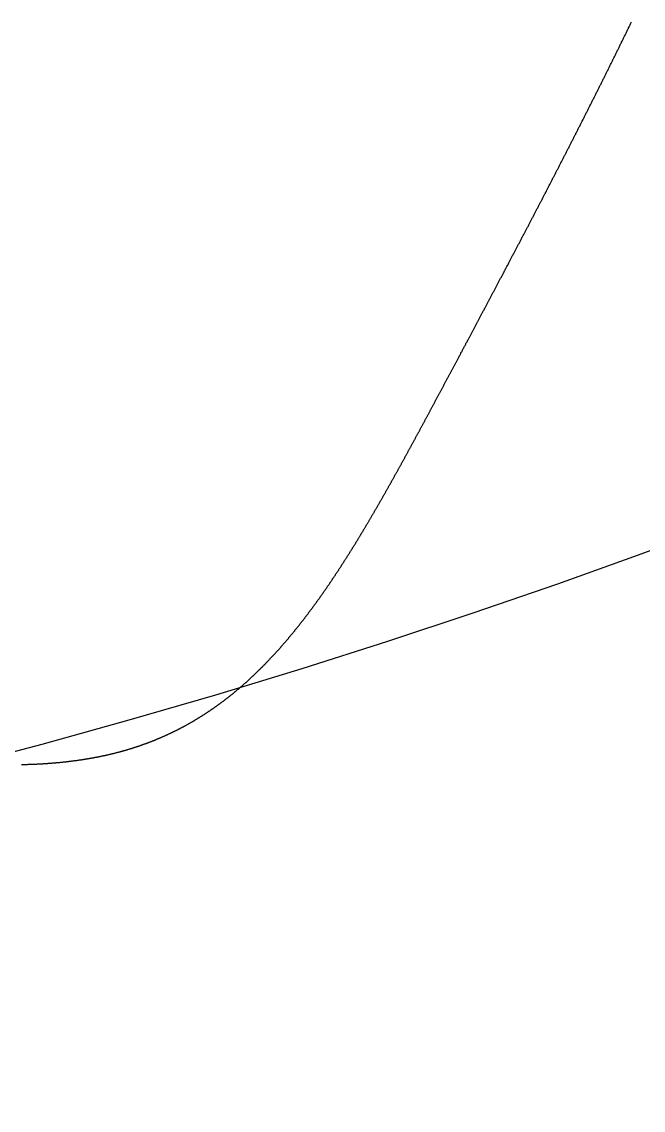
# Model space of a CAD drawing. Header units: millimetres. Extents: x 88 to 97873, y 32 to 55088.
# Drawn here: x 48747.938 to 48748.907, y 4950.664 to 4952.361 of the extents above; entities that cross this region are included whole.
import ezdxf

# ---------------------------------------------------------------- set-up
doc = ezdxf.new("R2010")
doc.units = ezdxf.units.MM
doc.header["$LTSCALE"] = 0.3

msp = doc.modelspace()

# ---------------------------------------------------------------- linework, layer by layer
msp.add_lwpolyline([(48747.9378, 4951.2032), (48747.9387, 4951.2032), (48747.9396, 4951.2032), (48747.9404, 4951.2032), (48747.9413, 4951.2033), (48747.9422, 4951.2033), (48747.943, 4951.2033), (48747.9439, 4951.2033), (48747.9448, 4951.2033), (48747.9456, 4951.2034), (48747.9465, 4951.2034), (48747.9473, 4951.2034), (48747.9482, 4951.2035), (48747.9491, 4951.2035), (48747.9499, 4951.2035), (48747.9508, 4951.2035), (48747.9516, 4951.2036), (48747.9525, 4951.2036), (48747.9533, 4951.2036), (48747.9542, 4951.2037), (48747.9551, 4951.2037), (48747.9559, 4951.2037), (48747.9568, 4951.2038), (48747.9576, 4951.2038), (48747.9585, 4951.2039), (48747.9593, 4951.2039), (48747.9602, 4951.2039), (48747.961, 4951.204), (48747.9619, 4951.204), (48747.9627, 4951.2041), (48747.9636, 4951.2041), (48747.9644, 4951.2041), (48747.9652, 4951.2042), (48747.9661, 4951.2042), (48747.9669, 4951.2043), (48747.9678, 4951.2043), (48747.9686, 4951.2044), (48747.9695, 4951.2044), (48747.9703, 4951.2045), (48747.9711, 4951.2045), (48747.972, 4951.2046), (48747.9728, 4951.2046), (48747.9737, 4951.2047), (48747.9745, 4951.2047), (48747.9753, 4951.2048), (48747.9762, 4951.2048), (48747.977, 4951.2049), (48747.9778, 4951.205), (48747.9787, 4951.205), (48747.9795, 4951.2051), (48747.9803, 4951.2051), (48747.9812, 4951.2052), (48747.982, 4951.2053), (48747.9828, 4951.2053), (48747.9837, 4951.2054), (48747.9845, 4951.2055), (48747.9853, 4951.2055), (48747.9861, 4951.2056), (48747.987, 4951.2057), (48747.9878, 4951.2057), (48747.9886, 4951.2058), (48747.9894, 4951.2059), (48747.9903, 4951.2059), (48747.9911, 4951.206), (48747.9919, 4951.2061), (48747.9927, 4951.2062), (48747.9935, 4951.2062), (48747.9944, 4951.2063), (48747.9952, 4951.2064), (48747.996, 4951.2065), (48747.9968, 4951.2065), (48747.9976, 4951.2066), (48747.9985, 4951.2067), (48747.9993, 4951.2068), (48748.0001, 4951.2069), (48748.0009, 4951.2069), (48748.0017, 4951.207), (48748.0025, 4951.2071), (48748.0033, 4951.2072), (48748.0041, 4951.2073), (48748.005, 4951.2074), (48748.0058, 4951.2074), (48748.0066, 4951.2075), (48748.0074, 4951.2076), (48748.0082, 4951.2077), (48748.009, 4951.2078), (48748.0098, 4951.2079), (48748.0106, 4951.208), (48748.0114, 4951.2081), (48748.0122, 4951.2082), (48748.013, 4951.2083), (48748.0138, 4951.2084), (48748.0146, 4951.2085), (48748.0154, 4951.2086), (48748.0162, 4951.2087), (48748.017, 4951.2088), (48748.0178, 4951.2089), (48748.0186, 4951.209), (48748.0194, 4951.2091), (48748.0202, 4951.2092), (48748.021, 4951.2093), (48748.0218, 4951.2094), (48748.0226, 4951.2095), (48748.0234, 4951.2096), (48748.0242, 4951.2097), (48748.025, 4951.2098), (48748.0257, 4951.2099), (48748.0265, 4951.2101), (48748.0273, 4951.2102), (48748.0281, 4951.2103), (48748.0289, 4951.2104), (48748.0297, 4951.2105), (48748.0305, 4951.2106), (48748.0313, 4951.2107), (48748.032, 4951.2109), (48748.0328, 4951.211), (48748.0336, 4951.2111), (48748.0344, 4951.2112), (48748.0352, 4951.2113), (48748.0359, 4951.2115), (48748.0367, 4951.2116), (48748.0375, 4951.2117), (48748.0383, 4951.2118), (48748.0391, 4951.212), (48748.0398, 4951.2121), (48748.0406, 4951.2122), (48748.0414, 4951.2124), (48748.0422, 4951.2125), (48748.0429, 4951.2126), (48748.0437, 4951.2127), (48748.0445, 4951.2129), (48748.0453, 4951.213), (48748.046, 4951.2131), (48748.0468, 4951.2133), (48748.0476, 4951.2134), (48748.0483, 4951.2136), (48748.0491, 4951.2137), (48748.0499, 4951.2138), (48748.0506, 4951.214), (48748.0514, 4951.2141), (48748.0522, 4951.2143), (48748.0529, 4951.2144), (48748.0537, 4951.2146), (48748.0544, 4951.2147), (48748.0552, 4951.2148), (48748.056, 4951.215), (48748.0567, 4951.2151), (48748.0575, 4951.2153), (48748.0582, 4951.2154), (48748.059, 4951.2156), (48748.0598, 4951.2157), (48748.0605, 4951.2159), (48748.0613, 4951.2161), (48748.062, 4951.2162), (48748.0628, 4951.2164), (48748.0635, 4951.2165), (48748.0643, 4951.2167), (48748.065, 4951.2168), (48748.0658, 4951.217), (48748.0665, 4951.2172), (48748.0673, 4951.2173), (48748.068, 4951.2175), (48748.0688, 4951.2177), (48748.0695, 4951.2178), (48748.0703, 4951.218), (48748.071, 4951.2182), (48748.0718, 4951.2183), (48748.0725, 4951.2185), (48748.0732, 4951.2187), (48748.074, 4951.2188), (48748.0747, 4951.219), (48748.0755, 4951.2192), (48748.0762, 4951.2193), (48748.0769, 4951.2195), (48748.0777, 4951.2197), (48748.0784, 4951.2199), (48748.0791, 4951.2201), (48748.0799, 4951.2202), (48748.0806, 4951.2204), (48748.0814, 4951.2206), (48748.0821, 4951.2208), (48748.0828, 4951.221), (48748.0835, 4951.2211), (48748.0843, 4951.2213), (48748.085, 4951.2215), (48748.0857, 4951.2217), (48748.0865, 4951.2219), (48748.0872, 4951.2221), (48748.0879, 4951.2223), (48748.0886, 4951.2225), (48748.0894, 4951.2226), (48748.0901, 4951.2228), (48748.0908, 4951.223), (48748.0915, 4951.2232), (48748.0923, 4951.2234), (48748.093, 4951.2236), (48748.0937, 4951.2238), (48748.0944, 4951.224), (48748.0951, 4951.2242), (48748.0959, 4951.2244), (48748.0966, 4951.2246), (48748.0973, 4951.2248), (48748.098, 4951.225), (48748.0987, 4951.2252), (48748.0994, 4951.2254), (48748.1002, 4951.2256), (48748.1009, 4951.2258), (48748.1016, 4951.2261), (48748.1023, 4951.2263), (48748.103, 4951.2265), (48748.1037, 4951.2267), (48748.1044, 4951.2269), (48748.1051, 4951.2271), (48748.1058, 4951.2273), (48748.1065, 4951.2275), (48748.1073, 4951.2278), (48748.108, 4951.228), (48748.1087, 4951.2282), (48748.1094, 4951.2284), (48748.1101, 4951.2286), (48748.1108, 4951.2289), (48748.1115, 4951.2291), (48748.1122, 4951.2293), (48748.1129, 4951.2295), (48748.1136, 4951.2297), (48748.1143, 4951.23), (48748.115, 4951.2302), (48748.1157, 4951.2304), (48748.1164, 4951.2307), (48748.1171, 4951.2309), (48748.1178, 4951.2311), (48748.1185, 4951.2313), (48748.1192, 4951.2316), (48748.1199, 4951.2318), (48748.1205, 4951.232), (48748.1212, 4951.2323), (48748.1219, 4951.2325), (48748.1226, 4951.2328), (48748.1233, 4951.233), (48748.124, 4951.2332), (48748.1247, 4951.2335), (48748.1254, 4951.2337), (48748.1261, 4951.2339), (48748.1267, 4951.2342), (48748.1274, 4951.2344), (48748.1281, 4951.2347), (48748.1288, 4951.2349), (48748.1295, 4951.2352), (48748.1302, 4951.2354), (48748.1309, 4951.2357), (48748.1315, 4951.2359), (48748.1322, 4951.2362), (48748.1329, 4951.2364), (48748.1336, 4951.2367), (48748.1343, 4951.2369), (48748.1349, 4951.2372), (48748.1356, 4951.2374), (48748.1363, 4951.2377), (48748.137, 4951.2379), (48748.1376, 4951.2382), (48748.1383, 4951.2385), (48748.139, 4951.2387), (48748.1397, 4951.239), (48748.1403, 4951.2392), (48748.141, 4951.2395), (48748.1417, 4951.2398), (48748.1423, 4951.24), (48748.143, 4951.2403), (48748.1437, 4951.2406), (48748.1444, 4951.2408), (48748.145, 4951.2411), (48748.1457, 4951.2414), (48748.1464, 4951.2416), (48748.147, 4951.2419), (48748.1477, 4951.2422), (48748.1483, 4951.2425), (48748.149, 4951.2427), (48748.1497, 4951.243), (48748.1503, 4951.2433), (48748.151, 4951.2436), (48748.1517, 4951.2438), (48748.1523, 4951.2441), (48748.153, 4951.2444), (48748.1536, 4951.2447), (48748.1543, 4951.245), (48748.155, 4951.2452), (48748.1556, 4951.2455), (48748.1563, 4951.2458), (48748.1569, 4951.2461), (48748.1576, 4951.2464), (48748.1582, 4951.2467), (48748.1589, 4951.247), (48748.1595, 4951.2472), (48748.1602, 4951.2475), (48748.1609, 4951.2478), (48748.1615, 4951.2481), (48748.1622, 4951.2484), (48748.1628, 4951.2487), (48748.1635, 4951.249), (48748.1641, 4951.2493), (48748.1647, 4951.2496), (48748.1654, 4951.2499), (48748.166, 4951.2502), (48748.1667, 4951.2505), (48748.1673, 4951.2508), (48748.168, 4951.2511), (48748.1686, 4951.2514), (48748.1693, 4951.2517), (48748.1699, 4951.252), (48748.1706, 4951.2523), (48748.1712, 4951.2526), (48748.1718, 4951.2529), (48748.1725, 4951.2532), (48748.1731, 4951.2535), (48748.1738, 4951.2538), (48748.1744, 4951.2541), (48748.175, 4951.2545), (48748.1757, 4951.2548), (48748.1763, 4951.2551), (48748.1769, 4951.2554), (48748.1776, 4951.2557), (48748.1782, 4951.256), (48748.1789, 4951.2563), (48748.1795, 4951.2567), (48748.1801, 4951.257), (48748.1808, 4951.2573), (48748.1814, 4951.2576), (48748.182, 4951.2579), (48748.1826, 4951.2583), (48748.1833, 4951.2586), (48748.1839, 4951.2589), (48748.1845, 4951.2592), (48748.1852, 4951.2596), (48748.1858, 4951.2599), (48748.1864, 4951.2602), (48748.187, 4951.2605), (48748.1877, 4951.2609), (48748.1883, 4951.2612), (48748.1889, 4951.2615), (48748.1895, 4951.2619), (48748.1902, 4951.2622), (48748.1908, 4951.2625), (48748.1914, 4951.2629), (48748.192, 4951.2632), (48748.1927, 4951.2635), (48748.1933, 4951.2639), (48748.1939, 4951.2642), (48748.1945, 4951.2646), (48748.1951, 4951.2649), (48748.1958, 4951.2652), (48748.1964, 4951.2656), (48748.197, 4951.2659), (48748.1976, 4951.2663), (48748.1982, 4951.2666), (48748.1988, 4951.267), (48748.1994, 4951.2673), (48748.2001, 4951.2677), (48748.2007, 4951.268), (48748.2013, 4951.2684), (48748.2019, 4951.2687), (48748.2025, 4951.2691), (48748.2031, 4951.2694), (48748.2037, 4951.2698), (48748.2043, 4951.2701), (48748.205, 4951.2705), (48748.2056, 4951.2708), (48748.2062, 4951.2712), (48748.2068, 4951.2715), (48748.2074, 4951.2719), (48748.208, 4951.2723), (48748.2086, 4951.2726), (48748.2092, 4951.273), (48748.2098, 4951.2734), (48748.2104, 4951.2737), (48748.211, 4951.2741), (48748.2116, 4951.2744), (48748.2122, 4951.2748), (48748.2128, 4951.2752), (48748.2134, 4951.2755), (48748.214, 4951.2759), (48748.2146, 4951.2763), (48748.2152, 4951.2767), (48748.2158, 4951.277), (48748.2164, 4951.2774), (48748.217, 4951.2778), (48748.2176, 4951.2781), (48748.2182, 4951.2785), (48748.2188, 4951.2789), (48748.2194, 4951.2793), (48748.22, 4951.2796), (48748.2206, 4951.28), (48748.2212, 4951.2804), (48748.2218, 4951.2808), (48748.2224, 4951.2812), (48748.223, 4951.2815), (48748.2236, 4951.2819), (48748.2242, 4951.2823), (48748.2248, 4951.2827), (48748.2254, 4951.2831), (48748.2259, 4951.2835), (48748.2265, 4951.2839), (48748.2271, 4951.2842), (48748.2277, 4951.2846), (48748.2283, 4951.285), (48748.2289, 4951.2854), (48748.2295, 4951.2858), (48748.2301, 4951.2862), (48748.2306, 4951.2866), (48748.2312, 4951.287), (48748.2318, 4951.2874), (48748.2324, 4951.2878), (48748.233, 4951.2882), (48748.2336, 4951.2886), (48748.2342, 4951.289), (48748.2347, 4951.2894), (48748.2353, 4951.2898), (48748.2359, 4951.2902), (48748.2365, 4951.2906), (48748.2371, 4951.291), (48748.2376, 4951.2914), (48748.2382, 4951.2918), (48748.2388, 4951.2922), (48748.2394, 4951.2926), (48748.24, 4951.293), (48748.2405, 4951.2934), (48748.2411, 4951.2938), (48748.2417, 4951.2942), (48748.2423, 4951.2947), (48748.2428, 4951.2951), (48748.2434, 4951.2955), (48748.244, 4951.2959), (48748.2446, 4951.2963), (48748.2451, 4951.2967), (48748.2457, 4951.2971), (48748.2463, 4951.2976), (48748.2469, 4951.298), (48748.2474, 4951.2984), (48748.248, 4951.2988), (48748.2486, 4951.2992), (48748.2491, 4951.2997), (48748.2497, 4951.3001), (48748.2503, 4951.3005), (48748.2508, 4951.3009), (48748.2514, 4951.3014), (48748.252, 4951.3018), (48748.2525, 4951.3022), (48748.2531, 4951.3026), (48748.2537, 4951.3031), (48748.2542, 4951.3035), (48748.2548, 4951.3039), (48748.2554, 4951.3044), (48748.2559, 4951.3048), (48748.2565, 4951.3052), (48748.2571, 4951.3057), (48748.2576, 4951.3061), (48748.2582, 4951.3065), (48748.2588, 4951.307), (48748.2593, 4951.3074), (48748.2599, 4951.3078), (48748.2604, 4951.3083), (48748.261, 4951.3087), (48748.2616, 4951.3092), (48748.2621, 4951.3096), (48748.2627, 4951.31), (48748.2632, 4951.3105), (48748.2638, 4951.3109), (48748.2643, 4951.3114), (48748.2649, 4951.3118), (48748.2655, 4951.3123), (48748.266, 4951.3127), (48748.2666, 4951.3132), (48748.2671, 4951.3136), (48748.2677, 4951.3141), (48748.2682, 4951.3145), (48748.2688, 4951.315), (48748.2693, 4951.3154), (48748.2699, 4951.3159), (48748.2704, 4951.3163), (48748.271, 4951.3168), (48748.2715, 4951.3172), (48748.2721, 4951.3177), (48748.2726, 4951.3182), (48748.2732, 4951.3186), (48748.2737, 4951.3191), (48748.2743, 4951.3195), (48748.2748, 4951.32), (48748.2754, 4951.3205), (48748.2759, 4951.3209), (48748.2765, 4951.3214), (48748.277, 4951.3219), (48748.2776, 4951.3223), (48748.2781, 4951.3228), (48748.2787, 4951.3233), (48748.2792, 4951.3237), (48748.2798, 4951.3242), (48748.2803, 4951.3247), (48748.2809, 4951.3251), (48748.2814, 4951.3256), (48748.2819, 4951.3261), (48748.2825, 4951.3266), (48748.283, 4951.327), (48748.2836, 4951.3275), (48748.2841, 4951.328), (48748.2847, 4951.3285), (48748.2852, 4951.3289), (48748.2857, 4951.3294), (48748.2863, 4951.3299), (48748.2868, 4951.3304), (48748.2874, 4951.3309), (48748.2879, 4951.3313), (48748.2884, 4951.3318), (48748.289, 4951.3323), (48748.2895, 4951.3328), (48748.29, 4951.3333), (48748.2906, 4951.3338), (48748.2911, 4951.3342), (48748.2917, 4951.3347), (48748.2922, 4951.3352), (48748.2927, 4951.3357), (48748.2933, 4951.3362), (48748.2938, 4951.3367), (48748.2943, 4951.3372), (48748.2949, 4951.3377), (48748.2954, 4951.3382), (48748.2959, 4951.3387), (48748.2965, 4951.3392), (48748.297, 4951.3397), (48748.2975, 4951.3402), (48748.298, 4951.3407), (48748.2986, 4951.3412), (48748.2991, 4951.3417), (48748.2996, 4951.3422), (48748.3002, 4951.3427), (48748.3007, 4951.3432), (48748.3012, 4951.3437), (48748.3018, 4951.3442), (48748.3023, 4951.3447), (48748.3028, 4951.3452), (48748.3033, 4951.3457), (48748.3039, 4951.3462), (48748.3044, 4951.3467), (48748.3049, 4951.3472), (48748.3054, 4951.3477), (48748.306, 4951.3482), (48748.3065, 4951.3487), (48748.307, 4951.3492), (48748.3075, 4951.3498), (48748.3081, 4951.3503), (48748.3086, 4951.3508), (48748.3091, 4951.3513), (48748.3096, 4951.3518), (48748.3102, 4951.3523), (48748.3107, 4951.3529), (48748.3112, 4951.3534), (48748.3117, 4951.3539), (48748.3122, 4951.3544), (48748.3128, 4951.3549), (48748.3133, 4951.3555), (48748.3138, 4951.356), (48748.3143, 4951.3565), (48748.3148, 4951.357), (48748.3154, 4951.3576), (48748.3159, 4951.3581), (48748.3164, 4951.3586), (48748.3169, 4951.3591), (48748.3174, 4951.3597), (48748.318, 4951.3602), (48748.3185, 4951.3607), (48748.319, 4951.3613), (48748.3195, 4951.3618), (48748.32, 4951.3623), (48748.3205, 4951.3629), (48748.3211, 4951.3634), (48748.3216, 4951.3639), (48748.3221, 4951.3645), (48748.3226, 4951.365), (48748.3231, 4951.3655), (48748.3236, 4951.3661), (48748.3241, 4951.3666), (48748.3246, 4951.3672), (48748.3252, 4951.3677), (48748.3257, 4951.3682), (48748.3262, 4951.3688), (48748.3267, 4951.3693), (48748.3272, 4951.3699), (48748.3277, 4951.3704), (48748.3282, 4951.371), (48748.3287, 4951.3715), (48748.3292, 4951.3721), (48748.3298, 4951.3726), (48748.3303, 4951.3732), (48748.3308, 4951.3737), (48748.3313, 4951.3743), (48748.3318, 4951.3748), (48748.3323, 4951.3754), (48748.3328, 4951.3759), (48748.3333, 4951.3765), (48748.3338, 4951.377), (48748.3343, 4951.3776), (48748.3348, 4951.3781), (48748.3353, 4951.3787), (48748.3358, 4951.3793), (48748.3364, 4951.3798), (48748.3369, 4951.3804), (48748.3374, 4951.3809), (48748.3379, 4951.3815), (48748.3384, 4951.3821), (48748.3389, 4951.3826), (48748.3394, 4951.3832), (48748.3399, 4951.3837), (48748.3404, 4951.3843), (48748.3409, 4951.3849), (48748.3414, 4951.3854), (48748.3419, 4951.386), (48748.3424, 4951.3866), (48748.3429, 4951.3872), (48748.3434, 4951.3877), (48748.3439, 4951.3883), (48748.3444, 4951.3889), (48748.3449, 4951.3894), (48748.3454, 4951.39), (48748.3459, 4951.3906), (48748.3464, 4951.3912), (48748.3469, 4951.3917), (48748.3474, 4951.3923), (48748.3479, 4951.3929), (48748.3484, 4951.3935), (48748.3489, 4951.394), (48748.3494, 4951.3946), (48748.3499, 4951.3952), (48748.3504, 4951.3958), (48748.3509, 4951.3964), (48748.3514, 4951.397), (48748.3519, 4951.3975), (48748.3524, 4951.3981), (48748.3529, 4951.3987), (48748.3534, 4951.3993), (48748.3539, 4951.3999), (48748.3544, 4951.4005), (48748.3548, 4951.4011), (48748.3553, 4951.4017), (48748.3558, 4951.4022), (48748.3563, 4951.4028), (48748.3568, 4951.4034), (48748.3573, 4951.404), (48748.3578, 4951.4046), (48748.3583, 4951.4052), (48748.3588, 4951.4058), (48748.3593, 4951.4064), (48748.3598, 4951.407), (48748.3603, 4951.4076), (48748.3608, 4951.4082), (48748.3613, 4951.4088), (48748.3617, 4951.4094), (48748.3622, 4951.41), (48748.3627, 4951.4106), (48748.3632, 4951.4112), (48748.3637, 4951.4118), (48748.3642, 4951.4124), (48748.3647, 4951.413), (48748.3652, 4951.4136), (48748.3657, 4951.4142), (48748.3662, 4951.4148), (48748.3666, 4951.4154), (48748.3671, 4951.416), (48748.3676, 4951.4166), (48748.3681, 4951.4173), (48748.3686, 4951.4179), (48748.3691, 4951.4185), (48748.3696, 4951.4191), (48748.3701, 4951.4197), (48748.3705, 4951.4203), (48748.371, 4951.4209), (48748.3715, 4951.4215), (48748.372, 4951.4222), (48748.3725, 4951.4228), (48748.373, 4951.4234), (48748.3735, 4951.424), (48748.3739, 4951.4246), (48748.3744, 4951.4253), (48748.3749, 4951.4259), (48748.3754, 4951.4265), (48748.3759, 4951.4271), (48748.3764, 4951.4277), (48748.3769, 4951.4284), (48748.3773, 4951.429), (48748.3778, 4951.4296), (48748.3783, 4951.4302), (48748.3788, 4951.4309), (48748.3793, 4951.4315), (48748.3798, 4951.4321), (48748.3802, 4951.4328), (48748.3807, 4951.4334), (48748.3812, 4951.434), (48748.3817, 4951.4347), (48748.3822, 4951.4353), (48748.3826, 4951.4359), (48748.3831, 4951.4366), (48748.3836, 4951.4372), (48748.3841, 4951.4378), (48748.3846, 4951.4385), (48748.3851, 4951.4391), (48748.3855, 4951.4397), (48748.386, 4951.4404), (48748.3865, 4951.441), (48748.387, 4951.4417), (48748.3875, 4951.4423), (48748.3879, 4951.4429), (48748.3884, 4951.4436), (48748.3889, 4951.4442), (48748.3894, 4951.4449), (48748.3898, 4951.4455), (48748.3903, 4951.4462), (48748.3908, 4951.4468), (48748.3913, 4951.4475), (48748.3918, 4951.4481), (48748.3922, 4951.4487), (48748.3927, 4951.4494), (48748.3932, 4951.45), (48748.3937, 4951.4507), (48748.3941, 4951.4514), (48748.3946, 4951.452), (48748.3951, 4951.4527), (48748.3956, 4951.4533), (48748.396, 4951.454), (48748.3965, 4951.4546), (48748.397, 4951.4553), (48748.3975, 4951.4559), (48748.398, 4951.4566), (48748.3984, 4951.4573), (48748.3989, 4951.4579), (48748.3994, 4951.4586), (48748.3999, 4951.4592), (48748.4003, 4951.4599), (48748.4008, 4951.4606), (48748.4013, 4951.4612), (48748.4018, 4951.4619), (48748.4022, 4951.4625), (48748.4027, 4951.4632), (48748.4032, 4951.4639), (48748.4036, 4951.4645), (48748.4041, 4951.4652), (48748.4046, 4951.4659), (48748.4051, 4951.4666), (48748.4055, 4951.4672), (48748.406, 4951.4679), (48748.4065, 4951.4686), (48748.407, 4951.4692), (48748.4074, 4951.4699), (48748.4079, 4951.4706), (48748.4084, 4951.4713), (48748.4088, 4951.4719), (48748.4093, 4951.4726), (48748.4098, 4951.4733), (48748.4103, 4951.474), (48748.4107, 4951.4746), (48748.4112, 4951.4753), (48748.4117, 4951.476), (48748.4121, 4951.4767), (48748.4126, 4951.4774), (48748.4131, 4951.478), (48748.4136, 4951.4787), (48748.414, 4951.4794), (48748.4145, 4951.4801), (48748.415, 4951.4808), (48748.4154, 4951.4815), (48748.4159, 4951.4821), (48748.4164, 4951.4828), (48748.4168, 4951.4835), (48748.4173, 4951.4842), (48748.4178, 4951.4849), (48748.4183, 4951.4856), (48748.4187, 4951.4863), (48748.4192, 4951.487), (48748.4197, 4951.4877), (48748.4201, 4951.4884), (48748.4206, 4951.4891), (48748.4211, 4951.4897), (48748.4215, 4951.4904), (48748.422, 4951.4911), (48748.4225, 4951.4918), (48748.4229, 4951.4925), (48748.4234, 4951.4932), (48748.4239, 4951.4939), (48748.4243, 4951.4946), (48748.4248, 4951.4953), (48748.4253, 4951.496), (48748.4258, 4951.4967), (48748.4262, 4951.4974), (48748.4267, 4951.4981), (48748.4272, 4951.4988), (48748.4276, 4951.4995), (48748.4281, 4951.5003), (48748.4286, 4951.501), (48748.429, 4951.5017), (48748.4295, 4951.5024), (48748.43, 4951.5031), (48748.4304, 4951.5038), (48748.4309, 4951.5045), (48748.4314, 4951.5052), (48748.4318, 4951.5059), (48748.4323, 4951.5066), (48748.4328, 4951.5074), (48748.4332, 4951.5081), (48748.4337, 4951.5088), (48748.4342, 4951.5095), (48748.4346, 4951.5102), (48748.4351, 4951.5109), (48748.4355, 4951.5116), (48748.436, 4951.5124), (48748.4365, 4951.5131), (48748.4369, 4951.5138), (48748.4374, 4951.5145), (48748.4379, 4951.5152), (48748.4383, 4951.516), (48748.4388, 4951.5167), (48748.4393, 4951.5174), (48748.4397, 4951.5181), (48748.4402, 4951.5189), (48748.4407, 4951.5196), (48748.4411, 4951.5203), (48748.4416, 4951.521), (48748.4421, 4951.5218), (48748.4425, 4951.5225), (48748.443, 4951.5232), (48748.4435, 4951.5239), (48748.4439, 4951.5247), (48748.4444, 4951.5254), (48748.4448, 4951.5261), (48748.4453, 4951.5269), (48748.4458, 4951.5276), (48748.4462, 4951.5283), (48748.4467, 4951.5291), (48748.4472, 4951.5298), (48748.4476, 4951.5305), (48748.4481, 4951.5313), (48748.4486, 4951.532), (48748.449, 4951.5328), (48748.4495, 4951.5335), (48748.4499, 4951.5342), (48748.4504, 4951.535), (48748.4509, 4951.5357), (48748.4513, 4951.5365), (48748.4518, 4951.5372), (48748.4523, 4951.5379), (48748.4527, 4951.5387), (48748.4532, 4951.5394), (48748.4537, 4951.5402), (48748.4541, 4951.5409), (48748.4546, 4951.5417), (48748.455, 4951.5424), (48748.4555, 4951.5432), (48748.456, 4951.5439), (48748.4564, 4951.5447), (48748.4569, 4951.5454), (48748.4574, 4951.5462), (48748.4578, 4951.5469), (48748.4583, 4951.5477), (48748.4588, 4951.5484), (48748.4592, 4951.5492), (48748.4597, 4951.5499), (48748.4601, 4951.5507), (48748.4606, 4951.5514), (48748.4611, 4951.5522), (48748.4615, 4951.553), (48748.462, 4951.5537), (48748.4625, 4951.5545), (48748.4629, 4951.5552), (48748.4634, 4951.556), (48748.4638, 4951.5568), (48748.4643, 4951.5575), (48748.4648, 4951.5583), (48748.4652, 4951.559), (48748.4657, 4951.5598), (48748.4662, 4951.5606), (48748.4666, 4951.5613), (48748.4671, 4951.5621), (48748.4675, 4951.5629), (48748.468, 4951.5636), (48748.4685, 4951.5644), (48748.4689, 4951.5652), (48748.4694, 4951.5659), (48748.4699, 4951.5667), (48748.4703, 4951.5675), (48748.4708, 4951.5683), (48748.4712, 4951.569), (48748.4717, 4951.5698), (48748.4722, 4951.5706), (48748.4726, 4951.5713), (48748.4731, 4951.5721), (48748.4736, 4951.5729), (48748.474, 4951.5737), (48748.4745, 4951.5745), (48748.4749, 4951.5752), (48748.4754, 4951.576), (48748.4759, 4951.5768), (48748.4763, 4951.5776), (48748.4768, 4951.5783), (48748.4773, 4951.5791), (48748.4777, 4951.5799), (48748.4782, 4951.5807), (48748.4787, 4951.5815), (48748.4791, 4951.5823), (48748.4796, 4951.583), (48748.48, 4951.5838), (48748.4805, 4951.5846), (48748.481, 4951.5854), (48748.4814, 4951.5862), (48748.4819, 4951.587), (48748.4824, 4951.5878), (48748.4828, 4951.5886), (48748.4833, 4951.5893), (48748.4837, 4951.5901), (48748.4842, 4951.5909), (48748.4847, 4951.5917), (48748.4851, 4951.5925), (48748.4856, 4951.5933), (48748.4861, 4951.5941), (48748.4865, 4951.5949), (48748.487, 4951.5957), (48748.4875, 4951.5965), (48748.4879, 4951.5973), (48748.4884, 4951.5981), (48748.4888, 4951.5989), (48748.4893, 4951.5997), (48748.4898, 4951.6005), (48748.4902, 4951.6013), (48748.4907, 4951.6021), (48748.4912, 4951.6029), (48748.4916, 4951.6037), (48748.4921, 4951.6045), (48748.4926, 4951.6053), (48748.493, 4951.6061), (48748.4935, 4951.6069), (48748.494, 4951.6077), (48748.4944, 4951.6085), (48748.4949, 4951.6093), (48748.4953, 4951.6101), (48748.4958, 4951.6109), (48748.4963, 4951.6117), (48748.4967, 4951.6126), (48748.4972, 4951.6134), (48748.4977, 4951.6142), (48748.4981, 4951.615), (48748.4986, 4951.6158), (48748.4991, 4951.6166), (48748.4995, 4951.6174), (48748.5, 4951.6182), (48748.5005, 4951.6191), (48748.5009, 4951.6199), (48748.5014, 4951.6207), (48748.5019, 4951.6215), (48748.5023, 4951.6223), (48748.5028, 4951.6231), (48748.5033, 4951.624), (48748.5037, 4951.6248), (48748.5042, 4951.6256), (48748.5046, 4951.6264), (48748.5051, 4951.6272), (48748.5056, 4951.6281), (48748.506, 4951.6289), (48748.5065, 4951.6297), (48748.507, 4951.6305), (48748.5074, 4951.6314), (48748.5079, 4951.6322), (48748.5084, 4951.633), (48748.5088, 4951.6338), (48748.5093, 4951.6347), (48748.5098, 4951.6355), (48748.5102, 4951.6363), (48748.5107, 4951.6372), (48748.5112, 4951.638), (48748.5117, 4951.6388), (48748.5121, 4951.6397), (48748.5126, 4951.6405), (48748.5131, 4951.6413), (48748.5135, 4951.6421), (48748.514, 4951.643), (48748.5145, 4951.6438), (48748.5149, 4951.6447), (48748.5154, 4951.6455), (48748.5159, 4951.6463), (48748.5163, 4951.6472), (48748.5168, 4951.648), (48748.5173, 4951.6488), (48748.5177, 4951.6497), (48748.5182, 4951.6505), (48748.5187, 4951.6514), (48748.5191, 4951.6522), (48748.5196, 4951.653), (48748.5201, 4951.6539), (48748.5206, 4951.6547), (48748.521, 4951.6556), (48748.5215, 4951.6564), (48748.522, 4951.6573), (48748.5224, 4951.6581), (48748.5229, 4951.659), (48748.5234, 4951.6598), (48748.5238, 4951.6607), (48748.5243, 4951.6615), (48748.5248, 4951.6624), (48748.5253, 4951.6632), (48748.5257, 4951.6641), (48748.5262, 4951.6649), (48748.5267, 4951.6658), (48748.5271, 4951.6666), (48748.5276, 4951.6675), (48748.5281, 4951.6683), (48748.5286, 4951.6692), (48748.529, 4951.67), (48748.5295, 4951.6709), (48748.53, 4951.6717), (48748.5304, 4951.6726), (48748.5309, 4951.6735), (48748.5314, 4951.6743), (48748.5319, 4951.6752), (48748.5323, 4951.676), (48748.5328, 4951.6769), (48748.5333, 4951.6778), (48748.5338, 4951.6786), (48748.5342, 4951.6795), (48748.5347, 4951.6803), (48748.5352, 4951.6812), (48748.5356, 4951.6821), (48748.5361, 4951.6829), (48748.5366, 4951.6838), (48748.5371, 4951.6847), (48748.5375, 4951.6855), (48748.538, 4951.6864), (48748.5385, 4951.6873), (48748.539, 4951.6881), (48748.5394, 4951.689), (48748.5399, 4951.6899), (48748.5404, 4951.6908), (48748.5409, 4951.6916), (48748.5413, 4951.6925), (48748.5418, 4951.6934), (48748.5423, 4951.6942), (48748.5428, 4951.6951), (48748.5433, 4951.696), (48748.5437, 4951.6969), (48748.5442, 4951.6977), (48748.5447, 4951.6986), (48748.5452, 4951.6995), (48748.5456, 4951.7004), (48748.5461, 4951.7013), (48748.5466, 4951.7021), (48748.5471, 4951.703), (48748.5475, 4951.7039), (48748.548, 4951.7048), (48748.5485, 4951.7057), (48748.549, 4951.7065), (48748.5495, 4951.7074), (48748.5499, 4951.7083), (48748.5504, 4951.7092), (48748.5509, 4951.7101), (48748.5514, 4951.711), (48748.5519, 4951.7118), (48748.5523, 4951.7127), (48748.5528, 4951.7136), (48748.5533, 4951.7145), (48748.5538, 4951.7154), (48748.5543, 4951.7163), (48748.5547, 4951.7172), (48748.5552, 4951.7181), (48748.5557, 4951.719), (48748.5562, 4951.7198), (48748.5567, 4951.7207), (48748.5572, 4951.7216), (48748.5576, 4951.7225), (48748.5581, 4951.7234), (48748.5586, 4951.7243), (48748.5591, 4951.7252), (48748.5596, 4951.7261), (48748.5601, 4951.727), (48748.5605, 4951.7279), (48748.561, 4951.7288), (48748.5615, 4951.7297), (48748.562, 4951.7306), (48748.5625, 4951.7315), (48748.563, 4951.7324), (48748.5634, 4951.7333), (48748.5639, 4951.7342), (48748.5644, 4951.7351), (48748.5649, 4951.736), (48748.5654, 4951.7369), (48748.5659, 4951.7378), (48748.5664, 4951.7387), (48748.5668, 4951.7396), (48748.5673, 4951.7405), (48748.5678, 4951.7414), (48748.5683, 4951.7423), (48748.5688, 4951.7432), (48748.5693, 4951.7441), (48748.5698, 4951.7451), (48748.5703, 4951.746), (48748.5707, 4951.7469), (48748.5712, 4951.7478), (48748.5717, 4951.7487), (48748.5722, 4951.7496), (48748.5727, 4951.7505), (48748.5732, 4951.7514), (48748.5737, 4951.7524), (48748.5742, 4951.7533), (48748.5747, 4951.7542), (48748.5751, 4951.7551), (48748.5756, 4951.756), (48748.5761, 4951.7569), (48748.5766, 4951.7578), (48748.5771, 4951.7588), (48748.5776, 4951.7597), (48748.5781, 4951.7606), (48748.5786, 4951.7615), (48748.5791, 4951.7624), (48748.5796, 4951.7634), (48748.5801, 4951.7643), (48748.5806, 4951.7652), (48748.5811, 4951.7661), (48748.5815, 4951.7671), (48748.582, 4951.768), (48748.5825, 4951.7689), (48748.583, 4951.7698), (48748.5835, 4951.7708), (48748.584, 4951.7717), (48748.5845, 4951.7726), (48748.585, 4951.7735), (48748.5855, 4951.7745), (48748.586, 4951.7754), (48748.5865, 4951.7763), (48748.587, 4951.7773), (48748.5875, 4951.7782), (48748.588, 4951.7791), (48748.5885, 4951.78), (48748.589, 4951.781), (48748.5895, 4951.7819), (48748.59, 4951.7828), (48748.5905, 4951.7838), (48748.591, 4951.7847), (48748.5915, 4951.7856), (48748.592, 4951.7866), (48748.5925, 4951.7875), (48748.593, 4951.7885), (48748.5935, 4951.7894), (48748.594, 4951.7903), (48748.5945, 4951.7913), (48748.595, 4951.7922), (48748.5955, 4951.7932), (48748.596, 4951.7941), (48748.5965, 4951.795), (48748.597, 4951.796), (48748.5975, 4951.7969), (48748.598, 4951.7979), (48748.5985, 4951.7988), (48748.599, 4951.7998), (48748.5995, 4951.8007), (48748.6, 4951.8016), (48748.6005, 4951.8026), (48748.601, 4951.8035), (48748.6015, 4951.8045), (48748.602, 4951.8054), (48748.6025, 4951.8064), (48748.603, 4951.8073), (48748.6036, 4951.8083), (48748.6041, 4951.8092), (48748.6046, 4951.8102), (48748.6051, 4951.8111), (48748.6056, 4951.8121), (48748.6061, 4951.813), (48748.6066, 4951.814), (48748.6071, 4951.8149), (48748.6076, 4951.8159), (48748.6081, 4951.8168), (48748.6086, 4951.8178), (48748.6091, 4951.8188), (48748.6097, 4951.8197), (48748.6102, 4951.8207), (48748.6107, 4951.8216), (48748.6112, 4951.8226), (48748.6117, 4951.8235), (48748.6122, 4951.8245), (48748.6127, 4951.8255), (48748.6132, 4951.8264), (48748.6137, 4951.8274), (48748.6143, 4951.8284), (48748.6148, 4951.8293), (48748.6153, 4951.8303), (48748.6158, 4951.8312), (48748.6163, 4951.8322), (48748.6168, 4951.8332), (48748.6173, 4951.8341), (48748.6179, 4951.8351), (48748.6184, 4951.8361), (48748.6189, 4951.837), (48748.6194, 4951.838), (48748.6199, 4951.839), (48748.6204, 4951.8399), (48748.621, 4951.8409), (48748.6215, 4951.8419), (48748.622, 4951.8428), (48748.6225, 4951.8438), (48748.623, 4951.8448), (48748.6235, 4951.8458), (48748.6241, 4951.8467), (48748.6246, 4951.8477), (48748.6251, 4951.8487), (48748.6256, 4951.8497), (48748.6261, 4951.8506), (48748.6267, 4951.8516), (48748.6272, 4951.8526), (48748.6277, 4951.8536), (48748.6282, 4951.8545), (48748.6287, 4951.8555), (48748.6293, 4951.8565), (48748.6298, 4951.8575), (48748.6303, 4951.8584), (48748.6308, 4951.8594), (48748.6313, 4951.8604), (48748.6319, 4951.8614), (48748.6324, 4951.8624), (48748.6329, 4951.8634), (48748.6334, 4951.8643), (48748.634, 4951.8653), (48748.6345, 4951.8663), (48748.635, 4951.8673), (48748.6355, 4951.8683), (48748.6361, 4951.8693), (48748.6366, 4951.8702), (48748.6371, 4951.8712), (48748.6376, 4951.8722), (48748.6382, 4951.8732), (48748.6387, 4951.8742), (48748.6392, 4951.8752), (48748.6397, 4951.8762), (48748.6403, 4951.8772), (48748.6408, 4951.8782), (48748.6413, 4951.8791), (48748.6419, 4951.8801), (48748.6424, 4951.8811), (48748.6429, 4951.8821), (48748.6434, 4951.8831), (48748.644, 4951.8841), (48748.6445, 4951.8851), (48748.645, 4951.8861), (48748.6456, 4951.8871), (48748.6461, 4951.8881), (48748.6466, 4951.8891), (48748.6471, 4951.8901), (48748.6477, 4951.8911), (48748.6482, 4951.8921), (48748.6487, 4951.8931), (48748.6493, 4951.8941), (48748.6498, 4951.8951), (48748.6503, 4951.8961), (48748.6509, 4951.8971), (48748.6514, 4951.8981), (48748.6519, 4951.8991), (48748.6525, 4951.9001), (48748.653, 4951.9011), (48748.6535, 4951.9021), (48748.6541, 4951.9031), (48748.6546, 4951.9041), (48748.6551, 4951.9051), (48748.6557, 4951.9061), (48748.6562, 4951.9071), (48748.6567, 4951.9081), (48748.6573, 4951.9091), (48748.6578, 4951.9101), (48748.6583, 4951.9111), (48748.6589, 4951.9121), (48748.6594, 4951.9132), (48748.6599, 4951.9142), (48748.6605, 4951.9152), (48748.661, 4951.9162), (48748.6616, 4951.9172), (48748.6621, 4951.9182), (48748.6626, 4951.9192), (48748.6632, 4951.9202), (48748.6637, 4951.9212), (48748.6642, 4951.9223), (48748.6648, 4951.9233), (48748.6653, 4951.9243), (48748.6659, 4951.9253), (48748.6664, 4951.9263), (48748.6669, 4951.9273), (48748.6675, 4951.9284), (48748.668, 4951.9294), (48748.6686, 4951.9304), (48748.6691, 4951.9314), (48748.6696, 4951.9324), (48748.6702, 4951.9334), (48748.6707, 4951.9345), (48748.6713, 4951.9355), (48748.6718, 4951.9365), (48748.6723, 4951.9375), (48748.6729, 4951.9385), (48748.6734, 4951.9396), (48748.674, 4951.9406), (48748.6745, 4951.9416), (48748.675, 4951.9426), (48748.6756, 4951.9437), (48748.6761, 4951.9447), (48748.6767, 4951.9457), (48748.6772, 4951.9467), (48748.6778, 4951.9478), (48748.6783, 4951.9488), (48748.6788, 4951.9498), (48748.6794, 4951.9509), (48748.6799, 4951.9519), (48748.6805, 4951.9529), (48748.681, 4951.9539), (48748.6816, 4951.955), (48748.6821, 4951.956), (48748.6827, 4951.957), (48748.6832, 4951.9581), (48748.6838, 4951.9591), (48748.6843, 4951.9601), (48748.6848, 4951.9612), (48748.6854, 4951.9622), (48748.6859, 4951.9632), (48748.6865, 4951.9643), (48748.687, 4951.9653), (48748.6876, 4951.9663), (48748.6881, 4951.9674), (48748.6887, 4951.9684), (48748.6892, 4951.9694), (48748.6898, 4951.9705), (48748.6903, 4951.9715), (48748.6909, 4951.9726), (48748.6914, 4951.9736), (48748.692, 4951.9746), (48748.6925, 4951.9757), (48748.6931, 4951.9767), (48748.6936, 4951.9778), (48748.6942, 4951.9788), (48748.6947, 4951.9798), (48748.6953, 4951.9809), (48748.6958, 4951.9819), (48748.6964, 4951.983), (48748.6969, 4951.984), (48748.6975, 4951.9851), (48748.698, 4951.9861), (48748.6986, 4951.9872), (48748.6991, 4951.9882), (48748.6997, 4951.9892), (48748.7002, 4951.9903), (48748.7008, 4951.9913), (48748.7013, 4951.9924), (48748.7019, 4951.9934), (48748.7024, 4951.9945), (48748.703, 4951.9955), (48748.7035, 4951.9966), (48748.7041, 4951.9976), (48748.7046, 4951.9987), (48748.7052, 4951.9997), (48748.7057, 4952.0008), (48748.7063, 4952.0018), (48748.7068, 4952.0029), (48748.7074, 4952.0039), (48748.708, 4952.005), (48748.7085, 4952.0061), (48748.7091, 4952.0071), (48748.7096, 4952.0082), (48748.7102, 4952.0092), (48748.7107, 4952.0103), (48748.7113, 4952.0113), (48748.7118, 4952.0124), (48748.7124, 4952.0134), (48748.7129, 4952.0145), (48748.7135, 4952.0156), (48748.7141, 4952.0166), (48748.7146, 4952.0177), (48748.7152, 4952.0187), (48748.7157, 4952.0198), (48748.7163, 4952.0209), (48748.7168, 4952.0219), (48748.7174, 4952.023), (48748.718, 4952.024), (48748.7185, 4952.0251), (48748.7191, 4952.0262), (48748.7196, 4952.0272), (48748.7202, 4952.0283), (48748.7207, 4952.0294), (48748.7213, 4952.0304), (48748.7219, 4952.0315), (48748.7224, 4952.0326), (48748.723, 4952.0336), (48748.7235, 4952.0347), (48748.7241, 4952.0358), (48748.7247, 4952.0368), (48748.7252, 4952.0379), (48748.7258, 4952.039), (48748.7263, 4952.04), (48748.7269, 4952.0411), (48748.7275, 4952.0422), (48748.728, 4952.0432), (48748.7286, 4952.0443), (48748.7291, 4952.0454), (48748.7297, 4952.0465), (48748.7303, 4952.0475), (48748.7308, 4952.0486), (48748.7314, 4952.0497), (48748.7319, 4952.0507), (48748.7325, 4952.0518), (48748.7331, 4952.0529), (48748.7336, 4952.054), (48748.7342, 4952.055), (48748.7347, 4952.0561), (48748.7353, 4952.0572), (48748.7359, 4952.0583), (48748.7364, 4952.0594), (48748.737, 4952.0604), (48748.7375, 4952.0615), (48748.7381, 4952.0626), (48748.7387, 4952.0637), (48748.7392, 4952.0647), (48748.7398, 4952.0658), (48748.7404, 4952.0669), (48748.7409, 4952.068), (48748.7415, 4952.0691), (48748.742, 4952.0702), (48748.7426, 4952.0712), (48748.7432, 4952.0723), (48748.7437, 4952.0734), (48748.7443, 4952.0745), (48748.7449, 4952.0756), (48748.7454, 4952.0767), (48748.746, 4952.0777), (48748.7466, 4952.0788), (48748.7471, 4952.0799), (48748.7477, 4952.081), (48748.7483, 4952.0821), (48748.7488, 4952.0832), (48748.7494, 4952.0843), (48748.7499, 4952.0853), (48748.7505, 4952.0864), (48748.7511, 4952.0875), (48748.7516, 4952.0886), (48748.7522, 4952.0897), (48748.7528, 4952.0908), (48748.7533, 4952.0919), (48748.7539, 4952.093), (48748.7545, 4952.0941), (48748.755, 4952.0951), (48748.7556, 4952.0962), (48748.7562, 4952.0973), (48748.7567, 4952.0984), (48748.7573, 4952.0995), (48748.7579, 4952.1006), (48748.7584, 4952.1017), (48748.759, 4952.1028), (48748.7596, 4952.1039), (48748.7601, 4952.105), (48748.7607, 4952.1061), (48748.7613, 4952.1072), (48748.7618, 4952.1083), (48748.7624, 4952.1094), (48748.763, 4952.1105), (48748.7635, 4952.1116), (48748.7641, 4952.1127), (48748.7647, 4952.1138), (48748.7652, 4952.1149), (48748.7658, 4952.116), (48748.7664, 4952.1171), (48748.7669, 4952.1182), (48748.7675, 4952.1193), (48748.7681, 4952.1204), (48748.7687, 4952.1215), (48748.7692, 4952.1226), (48748.7698, 4952.1237), (48748.7704, 4952.1248), (48748.7709, 4952.1259), (48748.7715, 4952.127), (48748.7721, 4952.1281), (48748.7726, 4952.1292), (48748.7732, 4952.1303), (48748.7738, 4952.1314), (48748.7743, 4952.1325), (48748.7749, 4952.1336), (48748.7755, 4952.1347), (48748.7761, 4952.1358), (48748.7766, 4952.1369), (48748.7772, 4952.1381), (48748.7778, 4952.1392), (48748.7783, 4952.1403), (48748.7789, 4952.1414), (48748.7795, 4952.1425), (48748.78, 4952.1436), (48748.7806, 4952.1447), (48748.7812, 4952.1458), (48748.7818, 4952.1469), (48748.7823, 4952.148), (48748.7829, 4952.1492), (48748.7835, 4952.1503), (48748.784, 4952.1514), (48748.7846, 4952.1525), (48748.7852, 4952.1536), (48748.7857, 4952.1547), (48748.7863, 4952.1558), (48748.7869, 4952.157), (48748.7875, 4952.1581), (48748.788, 4952.1592), (48748.7886, 4952.1603), (48748.7892, 4952.1614), (48748.7897, 4952.1625), (48748.7903, 4952.1636), (48748.7909, 4952.1648), (48748.7915, 4952.1659), (48748.792, 4952.167), (48748.7926, 4952.1681), (48748.7932, 4952.1692), (48748.7937, 4952.1704), (48748.7943, 4952.1715), (48748.7949, 4952.1726), (48748.7955, 4952.1737), (48748.796, 4952.1748), (48748.7966, 4952.176), (48748.7972, 4952.1771), (48748.7978, 4952.1782), (48748.7983, 4952.1793), (48748.7989, 4952.1805), (48748.7995, 4952.1816), (48748.8, 4952.1827), (48748.8006, 4952.1838), (48748.8012, 4952.1849), (48748.8018, 4952.1861), (48748.8023, 4952.1872), (48748.8029, 4952.1883), (48748.8035, 4952.1895), (48748.8041, 4952.1906), (48748.8046, 4952.1917), (48748.8052, 4952.1928), (48748.8058, 4952.194), (48748.8063, 4952.1951), (48748.8069, 4952.1962), (48748.8075, 4952.1973), (48748.8081, 4952.1985), (48748.8086, 4952.1996), (48748.8092, 4952.2007), (48748.8098, 4952.2019), (48748.8104, 4952.203), (48748.8109, 4952.2041), (48748.8115, 4952.2053), (48748.8121, 4952.2064), (48748.8127, 4952.2075), (48748.8132, 4952.2087), (48748.8138, 4952.2098), (48748.8144, 4952.2109), (48748.8149, 4952.2121), (48748.8155, 4952.2132), (48748.8161, 4952.2143), (48748.8167, 4952.2155), (48748.8172, 4952.2166), (48748.8178, 4952.2177), (48748.8184, 4952.2189), (48748.819, 4952.22), (48748.8195, 4952.2211), (48748.8201, 4952.2223), (48748.8207, 4952.2234), (48748.8213, 4952.2245), (48748.8218, 4952.2257), (48748.8224, 4952.2268), (48748.823, 4952.228), (48748.8236, 4952.2291), (48748.8241, 4952.2302), (48748.8247, 4952.2314), (48748.8253, 4952.2325), (48748.8259, 4952.2337), (48748.8264, 4952.2348), (48748.827, 4952.2359), (48748.8276, 4952.2371), (48748.8282, 4952.2382), (48748.8287, 4952.2394), (48748.8293, 4952.2405), (48748.8299, 4952.2417), (48748.8305, 4952.2428), (48748.831, 4952.2439), (48748.8316, 4952.2451), (48748.8322, 4952.2462), (48748.8328, 4952.2474), (48748.8333, 4952.2485), (48748.8339, 4952.2497), (48748.8345, 4952.2508), (48748.835, 4952.252), (48748.8356, 4952.2531), (48748.8362, 4952.2543), (48748.8368, 4952.2554), (48748.8373, 4952.2565), (48748.8379, 4952.2577), (48748.8385, 4952.2588), (48748.8391, 4952.26), (48748.8396, 4952.2611), (48748.8402, 4952.2623), (48748.8408, 4952.2634), (48748.8414, 4952.2646), (48748.8419, 4952.2657), (48748.8425, 4952.2669), (48748.8431, 4952.268), (48748.8437, 4952.2692), (48748.8442, 4952.2703), (48748.8448, 4952.2715), (48748.8454, 4952.2727), (48748.846, 4952.2738), (48748.8465, 4952.275), (48748.8471, 4952.2761), (48748.8477, 4952.2773), (48748.8483, 4952.2784), (48748.8488, 4952.2796), (48748.8494, 4952.2807), (48748.85, 4952.2819), (48748.8506, 4952.283), (48748.8511, 4952.2842), (48748.8517, 4952.2854), (48748.8523, 4952.2865), (48748.8529, 4952.2877), (48748.8534, 4952.2888), (48748.854, 4952.29), (48748.8546, 4952.2911), (48748.8552, 4952.2923), (48748.8557, 4952.2935), (48748.8563, 4952.2946), (48748.8569, 4952.2958), (48748.8575, 4952.2969), (48748.858, 4952.2981), (48748.8586, 4952.2993), (48748.8592, 4952.3004), (48748.8598, 4952.3016), (48748.8603, 4952.3027), (48748.8609, 4952.3039), (48748.8615, 4952.3051), (48748.8621, 4952.3062), (48748.8626, 4952.3074), (48748.8632, 4952.3085), (48748.8638, 4952.3097), (48748.8644, 4952.3109), (48748.8649, 4952.312), (48748.8655, 4952.3132), (48748.8661, 4952.3144), (48748.8667, 4952.3155), (48748.8672, 4952.3167), (48748.8678, 4952.3179), (48748.8684, 4952.319), (48748.8689, 4952.3202), (48748.8695, 4952.3214), (48748.8701, 4952.3225), (48748.8707, 4952.3237), (48748.8712, 4952.3249), (48748.8718, 4952.326), (48748.8724, 4952.3272), (48748.873, 4952.3284), (48748.8735, 4952.3295), (48748.8741, 4952.3307), (48748.8747, 4952.3319), (48748.8753, 4952.333), (48748.8758, 4952.3342), (48748.8764, 4952.3354), (48748.877, 4952.3365), (48748.8776, 4952.3377), (48748.8781, 4952.3389), (48748.8787, 4952.3401), (48748.8793, 4952.3412), (48748.8799, 4952.3424), (48748.8804, 4952.3436), (48748.881, 4952.3447), (48748.8816, 4952.3459), (48748.8821, 4952.3471), (48748.8827, 4952.3483), (48748.8833, 4952.3494), (48748.8839, 4952.3506), (48748.8844, 4952.3518), (48748.885, 4952.353), (48748.8856, 4952.3541), (48748.8862, 4952.3553), (48748.8867, 4952.3565), (48748.8873, 4952.3577), (48748.8879, 4952.3588), (48748.8884, 4952.36), (48748.889, 4952.3612)])
for radius in [18.5479, 14.363, 11.4141]:
    msp.add_circle((48744.9806, 4962.2533), radius)

doc.saveas('drawing.dxf')
